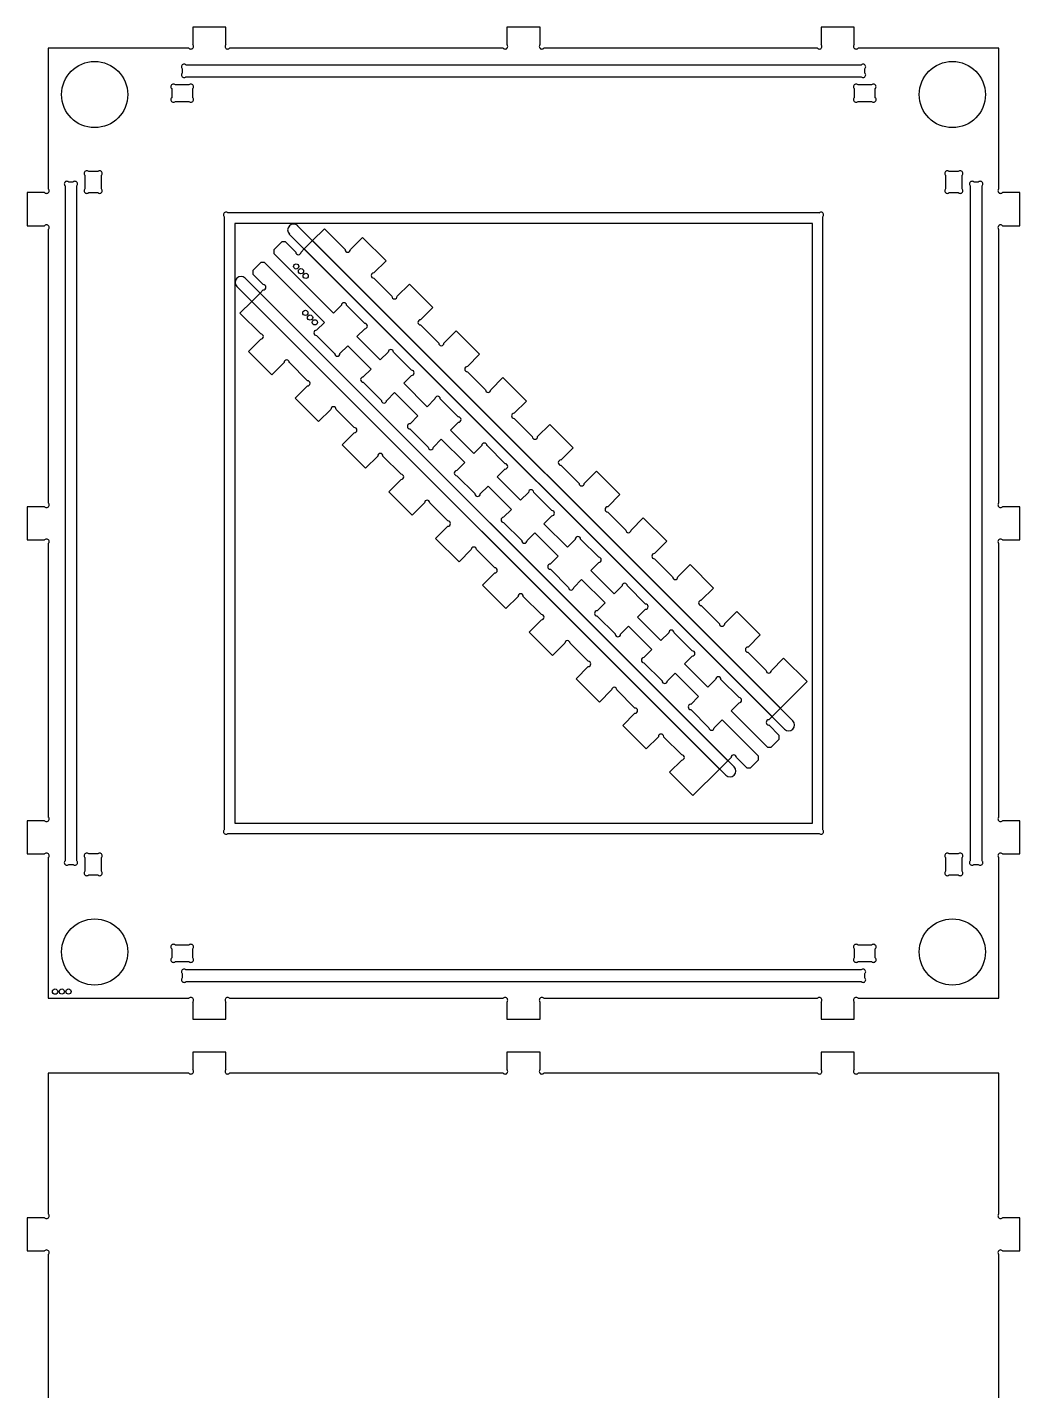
# Model space of a CAD drawing. Header units: inches. Extents: x 0.8 to 21.9, y 1.2 to 47.7.
# Drawn here: x 0.8 to 12.61, y 30.52 to 46.76 of the extents above; entities that cross this region are included whole.
import ezdxf

# ---------------------------------------------------------------- set-up
doc = ezdxf.new("R2010")
doc.units = ezdxf.units.IN
doc.header["$MEASUREMENT"] = 0

msp = doc.modelspace()

# ---------------------------------------------------------------- linework, layer by layer
at = {"color": 7, "linetype": 'Continuous', "lineweight": 25}
for p, q in [((3.158, 46.758), (2.764, 46.758)), ((2.764, 46.758), (2.764, 46.553)), ((3.158, 46.553), (3.158, 46.758)), ((6.898, 46.758), (6.504, 46.758)), ((6.504, 46.758), (6.504, 46.553)), ((6.898, 46.553), (6.898, 46.758)), ((10.638, 46.758), (10.244, 46.758)), ((10.244, 46.758), (10.244, 46.553)), ((10.638, 46.553), (10.638, 46.758)), ((2.72, 46.508), (1.046, 46.508)), ((1.046, 46.508), (1.046, 44.834)), ((6.46, 46.508), (3.202, 46.508)), ((10.2, 46.508), (6.942, 46.508)), ((12.357, 46.508), (10.682, 46.508)), ((12.357, 44.834), (12.357, 46.508)), ((10.719, 46.309), (2.683, 46.309)), ((2.639, 46.265), (2.639, 46.213)), ((2.683, 46.169), (10.719, 46.169)), ((10.764, 46.213), (10.764, 46.265)), ((2.514, 46.028), (2.514, 45.919)), ((2.72, 46.072), (2.558, 46.072)), ((2.764, 45.919), (2.764, 46.028)), ((10.638, 46.028), (10.638, 45.919)), ((10.844, 46.072), (10.682, 46.072)), ((10.888, 45.919), (10.888, 46.028)), ((2.558, 45.875), (2.72, 45.875)), ((10.682, 45.875), (10.844, 45.875)), ((1.482, 44.996), (1.482, 44.834)), ((1.635, 45.04), (1.526, 45.04)), ((1.679, 44.834), (1.679, 44.996)), ((11.723, 44.996), (11.723, 44.834)), ((11.876, 45.04), (11.767, 45.04)), ((11.92, 44.834), (11.92, 44.996)), ((1.245, 44.871), (1.245, 36.835)), ((1.34, 44.915), (1.289, 44.915)), ((1.385, 36.835), (1.385, 44.871)), ((12.018, 44.871), (12.018, 36.835)), ((12.113, 44.915), (12.062, 44.915)), ((12.158, 36.835), (12.158, 44.871)), ((0.796, 44.79), (0.796, 44.396)), ((1.001, 44.79), (0.796, 44.79)), ((1.526, 44.79), (1.635, 44.79)), ((11.767, 44.79), (11.876, 44.79)), ((12.607, 44.79), (12.401, 44.79)), ((12.607, 44.396), (12.607, 44.79)), ((3.139, 44.502), (3.139, 37.203)), ((10.219, 44.547), (3.183, 44.547)), ((10.264, 37.203), (10.264, 44.502)), ((0.796, 44.396), (1.001, 44.396)), ((1.046, 44.352), (1.046, 41.094)), ((3.264, 44.422), (3.264, 37.284)), ((10.139, 44.422), (3.264, 44.422)), ((4.19, 44.218), (4.331, 44.359)), ((4.331, 44.359), (4.578, 44.111)), ((10.139, 37.284), (10.139, 44.422)), ((12.357, 41.094), (12.357, 44.352)), ((12.401, 44.396), (12.607, 44.396)), ((3.728, 44.11), (3.823, 44.205)), ((3.868, 44.205), (3.823, 44.205)), ((3.868, 44.205), (3.991, 44.081)), ((4.19, 44.218), (4.091, 44.119)), ((4.19, 44.218), (9.758, 38.65)), ((4.641, 44.111), (4.786, 44.257)), ((4.786, 44.257), (5.065, 43.979)), ((3.728, 44.11), (3.728, 44.065)), ((4.44, 43.354), (3.728, 44.065)), ((4.054, 44.081), (4.091, 44.119)), ((4.091, 44.119), (9.659, 38.551)), ((3.576, 43.957), (3.481, 43.862)), ((3.481, 43.862), (3.481, 43.817)), ((3.62, 43.957), (3.576, 43.957)), ((4.331, 43.245), (3.62, 43.957)), ((5.065, 43.979), (4.919, 43.833)), ((3.481, 43.817), (3.604, 43.694)), ((4.919, 43.771), (5.135, 43.555)), ((5.197, 43.555), (5.343, 43.7)), ((5.343, 43.7), (5.621, 43.422)), ((3.467, 43.495), (3.566, 43.594)), ((3.604, 43.632), (3.566, 43.594)), ((9.134, 38.026), (3.566, 43.594)), ((3.467, 43.495), (3.327, 43.354)), ((3.327, 43.354), (3.574, 43.107)), ((3.467, 43.495), (9.035, 37.927)), ((4.534, 43.448), (4.44, 43.354)), ((4.812, 43.232), (4.596, 43.448)), ((5.621, 43.422), (5.476, 43.276)), ((4.237, 43.151), (4.331, 43.245)), ((5.476, 43.214), (5.692, 42.998)), ((3.574, 43.044), (3.428, 42.899)), ((4.453, 42.873), (4.237, 43.089)), ((4.718, 43.076), (4.812, 43.169)), ((4.997, 42.797), (4.718, 43.076)), ((5.754, 42.998), (5.9, 43.143)), ((5.9, 43.143), (6.178, 42.865)), ((3.428, 42.899), (3.707, 42.621)), ((4.61, 42.967), (4.516, 42.873)), ((4.888, 42.688), (4.61, 42.967)), ((5.09, 42.891), (4.997, 42.797)), ((5.369, 42.675), (5.153, 42.891)), ((6.178, 42.865), (6.033, 42.72)), ((3.707, 42.621), (3.852, 42.766)), ((3.915, 42.766), (4.13, 42.55)), ((4.794, 42.595), (4.888, 42.688)), ((5.275, 42.519), (5.369, 42.613)), ((6.033, 42.657), (6.248, 42.441)), ((6.311, 42.441), (6.457, 42.587)), ((6.457, 42.587), (6.735, 42.308)), ((4.13, 42.488), (3.985, 42.342)), ((5.01, 42.316), (4.794, 42.532)), ((5.166, 42.41), (5.073, 42.316)), ((5.445, 42.132), (5.166, 42.41)), ((5.554, 42.24), (5.275, 42.519)), ((3.985, 42.342), (4.263, 42.064)), ((4.263, 42.064), (4.409, 42.209)), ((4.471, 42.209), (4.687, 41.993)), ((5.647, 42.334), (5.554, 42.24)), ((5.926, 42.118), (5.71, 42.334)), ((6.735, 42.308), (6.589, 42.163)), ((5.351, 42.038), (5.445, 42.132)), ((5.832, 41.962), (5.926, 42.056)), ((6.589, 42.1), (6.805, 41.884)), ((4.687, 41.931), (4.542, 41.785)), ((5.567, 41.76), (5.351, 41.975)), ((6.11, 41.684), (5.832, 41.962)), ((6.868, 41.884), (7.013, 42.03)), ((7.013, 42.03), (7.292, 41.751)), ((4.542, 41.785), (4.82, 41.507)), ((5.723, 41.853), (5.629, 41.76)), ((6.002, 41.575), (5.723, 41.853)), ((6.204, 41.777), (6.11, 41.684)), ((6.482, 41.562), (6.267, 41.777)), ((7.292, 41.751), (7.146, 41.606)), ((4.82, 41.507), (4.966, 41.653)), ((5.028, 41.653), (5.244, 41.437)), ((5.908, 41.481), (6.002, 41.575)), ((6.124, 41.203), (5.908, 41.419)), ((6.389, 41.405), (6.482, 41.499)), ((6.667, 41.127), (6.389, 41.405)), ((7.146, 41.543), (7.362, 41.328)), ((7.425, 41.328), (7.57, 41.473)), ((7.57, 41.473), (7.848, 41.195)), ((5.244, 41.374), (5.098, 41.229)), ((6.28, 41.296), (6.186, 41.203)), ((6.558, 41.018), (6.28, 41.296)), ((5.098, 41.229), (5.377, 40.95)), ((5.377, 40.95), (5.522, 41.096)), ((5.585, 41.096), (5.801, 40.88)), ((6.761, 41.221), (6.667, 41.127)), ((7.039, 41.005), (6.823, 41.221)), ((7.848, 41.195), (7.703, 41.049)), ((0.796, 41.05), (0.796, 40.656)), ((1.001, 41.05), (0.796, 41.05)), ((6.465, 40.924), (6.558, 41.018)), ((6.945, 40.848), (7.039, 40.942)), ((7.703, 40.987), (7.919, 40.771)), ((7.981, 40.771), (8.127, 40.916)), ((8.127, 40.916), (8.405, 40.638)), ((12.607, 41.05), (12.401, 41.05)), ((12.607, 40.656), (12.607, 41.05)), ((5.801, 40.817), (5.655, 40.672)), ((6.68, 40.646), (6.465, 40.862)), ((7.224, 40.57), (6.945, 40.848)), ((0.796, 40.656), (1.001, 40.656)), ((1.046, 40.612), (1.046, 37.354)), ((5.655, 40.672), (5.934, 40.393)), ((6.837, 40.74), (6.743, 40.646)), ((7.115, 40.461), (6.837, 40.74)), ((7.318, 40.664), (7.224, 40.57)), ((7.596, 40.448), (7.38, 40.664)), ((8.405, 40.638), (8.26, 40.492)), ((12.357, 37.354), (12.357, 40.612)), ((12.401, 40.656), (12.607, 40.656)), ((5.934, 40.393), (6.079, 40.539)), ((6.142, 40.539), (6.358, 40.323)), ((7.021, 40.368), (7.115, 40.461)), ((8.26, 40.43), (8.476, 40.214)), ((6.358, 40.261), (6.212, 40.115)), ((7.237, 40.089), (7.021, 40.305)), ((7.502, 40.292), (7.596, 40.385)), ((7.781, 40.013), (7.502, 40.292)), ((8.538, 40.214), (8.684, 40.36)), ((8.684, 40.36), (8.962, 40.081)), ((6.212, 40.115), (6.49, 39.837)), ((7.393, 40.183), (7.3, 40.089)), ((7.672, 39.905), (7.393, 40.183)), ((7.874, 40.107), (7.781, 40.013)), ((8.153, 39.891), (7.937, 40.107)), ((6.49, 39.837), (6.636, 39.982)), ((6.698, 39.982), (6.914, 39.766)), ((8.962, 40.081), (8.816, 39.936)), ((7.578, 39.811), (7.672, 39.905)), ((8.059, 39.735), (8.153, 39.829)), ((8.816, 39.873), (9.032, 39.657)), ((9.095, 39.657), (9.24, 39.803)), ((9.24, 39.803), (9.519, 39.524)), ((6.914, 39.704), (6.769, 39.558)), ((7.794, 39.532), (7.578, 39.748)), ((7.95, 39.626), (7.856, 39.532)), ((8.229, 39.348), (7.95, 39.626)), ((8.337, 39.457), (8.059, 39.735)), ((6.769, 39.558), (7.047, 39.28)), ((8.431, 39.55), (8.337, 39.457)), ((8.71, 39.334), (8.494, 39.55)), ((9.519, 39.524), (9.373, 39.379)), ((7.047, 39.28), (7.193, 39.425)), ((7.255, 39.425), (7.471, 39.21)), ((8.135, 39.254), (8.229, 39.348)), ((9.373, 39.316), (9.589, 39.1)), ((7.471, 39.147), (7.326, 39.002)), ((8.351, 38.976), (8.135, 39.192)), ((8.616, 39.178), (8.71, 39.272)), ((8.894, 38.9), (8.616, 39.178)), ((9.652, 39.1), (9.797, 39.246)), ((9.797, 39.246), (10.076, 38.968)), ((7.326, 39.002), (7.604, 38.723)), ((8.507, 39.069), (8.413, 38.976)), ((8.785, 38.791), (8.507, 39.069)), ((8.988, 38.994), (8.894, 38.9)), ((9.266, 38.778), (9.05, 38.994)), ((10.076, 38.968), (9.758, 38.65)), ((7.604, 38.723), (7.75, 38.869)), ((7.812, 38.869), (8.028, 38.653)), ((8.692, 38.697), (8.785, 38.791)), ((9.173, 38.621), (9.266, 38.715)), ((9.659, 38.551), (9.758, 38.65)), ((8.028, 38.59), (7.882, 38.445)), ((8.908, 38.419), (8.692, 38.635)), ((9.064, 38.513), (8.97, 38.419)), ((9.497, 38.08), (9.064, 38.513)), ((9.606, 38.188), (9.173, 38.621)), ((9.659, 38.551), (9.621, 38.513)), ((7.882, 38.445), (8.161, 38.166)), ((8.161, 38.166), (8.306, 38.312)), ((8.369, 38.312), (8.585, 38.096)), ((9.621, 38.451), (9.745, 38.327)), ((9.745, 38.283), (9.745, 38.327)), ((9.606, 38.188), (9.65, 38.188)), ((9.745, 38.283), (9.65, 38.188)), ((8.585, 38.034), (8.439, 37.888)), ((9.035, 37.927), (9.134, 38.026)), ((9.134, 38.026), (9.172, 38.064)), ((9.234, 38.064), (9.358, 37.94)), ((9.402, 37.94), (9.497, 38.035)), ((9.497, 38.035), (9.497, 38.08)), ((8.439, 37.888), (8.718, 37.61)), ((8.718, 37.61), (9.035, 37.927)), ((9.358, 37.94), (9.402, 37.94)), ((0.796, 37.31), (0.796, 36.916)), ((1.001, 37.31), (0.796, 37.31)), ((3.264, 37.284), (10.139, 37.284)), ((12.607, 37.31), (12.401, 37.31)), ((12.607, 36.916), (12.607, 37.31)), ((3.183, 37.159), (10.219, 37.159)), ((0.796, 36.916), (1.001, 36.916)), ((1.046, 36.872), (1.046, 35.197)), ((1.482, 36.872), (1.482, 36.71)), ((1.635, 36.916), (1.526, 36.916)), ((1.679, 36.71), (1.679, 36.872)), ((11.723, 36.872), (11.723, 36.71)), ((11.876, 36.916), (11.767, 36.916)), ((11.92, 36.71), (11.92, 36.872)), ((12.357, 35.197), (12.357, 36.872)), ((12.401, 36.916), (12.607, 36.916)), ((1.289, 36.79), (1.34, 36.79)), ((12.062, 36.79), (12.113, 36.79)), ((1.526, 36.666), (1.635, 36.666)), ((11.767, 36.666), (11.876, 36.666)), ((2.514, 35.786), (2.514, 35.678)), ((2.72, 35.831), (2.558, 35.831)), ((2.764, 35.678), (2.764, 35.786)), ((10.638, 35.786), (10.638, 35.678)), ((10.844, 35.831), (10.682, 35.831)), ((10.888, 35.678), (10.888, 35.786)), ((2.558, 35.634), (2.72, 35.634)), ((10.682, 35.634), (10.844, 35.634)), ((2.639, 35.492), (2.639, 35.441)), ((10.719, 35.536), (2.683, 35.536)), ((2.683, 35.396), (10.719, 35.396)), ((10.764, 35.441), (10.764, 35.492)), ((1.046, 35.197), (2.72, 35.197)), ((2.764, 35.153), (2.764, 34.947)), ((3.158, 34.947), (3.158, 35.153)), ((3.202, 35.197), (6.46, 35.197)), ((6.504, 35.153), (6.504, 34.947)), ((6.898, 34.947), (6.898, 35.153)), ((6.942, 35.197), (10.2, 35.197)), ((10.244, 35.153), (10.244, 34.947)), ((10.638, 34.947), (10.638, 35.153)), ((10.682, 35.197), (12.357, 35.197)), ((2.764, 34.947), (3.158, 34.947)), ((6.504, 34.947), (6.898, 34.947)), ((10.244, 34.947), (10.638, 34.947)), ((3.158, 34.554), (2.764, 34.554)), ((2.764, 34.554), (2.764, 34.348)), ((3.158, 34.348), (3.158, 34.554)), ((6.898, 34.554), (6.504, 34.554)), ((6.504, 34.554), (6.504, 34.348)), ((6.898, 34.348), (6.898, 34.554)), ((10.638, 34.554), (10.244, 34.554)), ((10.244, 34.554), (10.244, 34.348)), ((10.638, 34.348), (10.638, 34.554)), ((2.72, 34.304), (1.046, 34.304)), ((1.046, 34.304), (1.046, 32.629)), ((6.46, 34.304), (3.202, 34.304)), ((10.2, 34.304), (6.942, 34.304)), ((12.357, 34.304), (10.682, 34.304)), ((12.357, 32.629), (12.357, 34.304)), ((0.796, 32.585), (0.796, 32.191)), ((1.001, 32.585), (0.796, 32.585)), ((12.607, 32.585), (12.401, 32.585)), ((12.607, 32.191), (12.607, 32.585)), ((0.796, 32.191), (1.001, 32.191)), ((1.046, 32.147), (1.046, 28.889)), ((12.357, 28.889), (12.357, 32.147)), ((12.401, 32.191), (12.607, 32.191))]:
    msp.add_line(p, q, dxfattribs=at)
at = {"color": 7, "linetype": 'Continuous'}
for p, q in [((9.907, 38.501), (4.013, 44.395)), ((9.808, 38.402), (3.914, 44.296)), ((9.109, 37.853), (3.29, 43.672)), ((9.208, 37.952), (3.39, 43.771))]:
    msp.add_line(p, q, dxfattribs=at)
at = {"color": 7, "linetype": 'Continuous', "lineweight": 25}
for centre, radius in [((1.597, 45.957), 0.394), ((11.805, 45.957), 0.394), ((3.996, 43.911), 0.0312), ((4.053, 43.854), 0.0312), ((4.109, 43.798), 0.0313), ((4.105, 43.358), 0.0313), ((4.161, 43.302), 0.0313), ((4.218, 43.245), 0.0313), ((1.597, 35.749), 0.394), ((11.805, 35.749), 0.394), ((1.126, 35.277), 0.0313), ((1.206, 35.277), 0.0312), ((1.286, 35.277), 0.0312)]:
    msp.add_circle(centre, radius, dxfattribs=at)
for centre, radius, start, end in [((2.742, 46.53), 0.0313, 224.7488, 45.2512), ((3.18, 46.53), 0.0313, 134.7488, 315.2512), ((6.482, 46.53), 0.0313, 224.7488, 45.2512), ((6.92, 46.53), 0.0313, 134.7488, 315.2512), ((10.222, 46.53), 0.0313, 224.7488, 45.2512), ((10.66, 46.53), 0.0313, 134.7488, 315.2512), ((2.661, 46.287), 0.0313, 44.7488, 225.2512), ((10.742, 46.287), 0.0313, 314.7488, 135.2512), ((2.661, 46.191), 0.0313, 134.7488, 315.2512), ((10.742, 46.191), 0.0313, 224.7488, 45.2512), ((2.536, 46.05), 0.0313, 44.7488, 225.2512), ((2.742, 46.05), 0.0313, 314.7488, 135.2512), ((10.66, 46.05), 0.0313, 44.7488, 225.2512), ((10.866, 46.05), 0.0312, 314.7488, 135.2512), ((2.536, 45.897), 0.0313, 134.7488, 315.2512), ((2.742, 45.897), 0.0313, 224.7488, 45.2512), ((10.66, 45.897), 0.0313, 134.7488, 315.2512), ((10.866, 45.897), 0.0313, 224.7488, 45.2512), ((1.504, 45.018), 0.0313, 44.7488, 225.2512), ((1.657, 45.018), 0.0313, 314.7488, 135.2512), ((11.745, 45.018), 0.0313, 44.7488, 225.2512), ((11.898, 45.018), 0.0313, 314.7488, 135.2512), ((1.024, 44.812), 0.0313, 224.7488, 45.2512), ((1.267, 44.893), 0.0313, 44.7488, 225.2512), ((1.363, 44.893), 0.0313, 314.7488, 135.2512), ((1.504, 44.812), 0.0313, 134.7488, 315.2512), ((1.657, 44.812), 0.0313, 224.7488, 45.2512), ((11.745, 44.812), 0.0312, 134.7488, 315.2512), ((11.898, 44.812), 0.0312, 224.7488, 45.2512), ((12.04, 44.893), 0.0313, 44.7488, 225.2512), ((12.136, 44.893), 0.0313, 314.7488, 135.2512), ((12.379, 44.812), 0.0313, 134.7488, 315.2512), ((3.161, 44.525), 0.0312, 44.7488, 225.2512), ((10.242, 44.525), 0.0312, 314.7488, 135.2512), ((1.024, 44.374), 0.0313, 314.7488, 135.2512), ((12.379, 44.374), 0.0313, 44.7488, 225.2512), ((4.022, 44.081), 0.0312, 180, 360), ((4.609, 44.111), 0.0312, 180, 360), ((4.919, 43.802), 0.0312, 90, 270), ((3.604, 43.663), 0.0313, 270, 90), ((5.166, 43.555), 0.0312, 180, 360), ((4.565, 43.448), 0.0312, 360, 180), ((4.812, 43.201), 0.0312, 270, 90), ((5.476, 43.245), 0.0312, 90, 270), ((3.574, 43.076), 0.0312, 270, 90), ((4.237, 43.12), 0.0312, 90, 270), ((4.485, 42.873), 0.0312, 180, 360), ((5.122, 42.891), 0.0312, 0, 180), ((5.723, 42.998), 0.0312, 180, 360), ((3.883, 42.766), 0.0312, 360, 180), ((6.033, 42.688), 0.0312, 90, 270), ((4.13, 42.519), 0.0312, 270, 90), ((4.794, 42.563), 0.0312, 90, 270), ((5.369, 42.644), 0.0313, 270, 90), ((6.28, 42.441), 0.0312, 180, 360), ((4.44, 42.209), 0.0312, 0, 180), ((5.041, 42.316), 0.0313, 180, 0), ((5.679, 42.334), 0.0312, 0, 180), ((5.926, 42.087), 0.0313, 270, 90), ((6.589, 42.131), 0.0312, 90, 270), ((4.687, 41.962), 0.0312, 270, 90), ((5.351, 42.007), 0.0312, 90, 270), ((6.837, 41.884), 0.0312, 180, 360), ((5.598, 41.76), 0.0313, 180, 0), ((6.235, 41.777), 0.0312, 0, 180), ((4.997, 41.653), 0.0312, 0, 180), ((6.482, 41.53), 0.0313, 270, 90), ((7.146, 41.575), 0.0312, 90, 270), ((5.244, 41.405), 0.0312, 270, 90), ((5.908, 41.45), 0.0312, 90, 270), ((6.792, 41.221), 0.0312, 0, 180), ((7.393, 41.328), 0.0312, 180, 360), ((1.024, 41.072), 0.0313, 224.7488, 45.2512), ((5.554, 41.096), 0.0312, 360, 180), ((6.155, 41.203), 0.0313, 180, 0), ((12.379, 41.072), 0.0313, 134.7488, 315.2512), ((6.465, 40.893), 0.0312, 90, 270), ((7.039, 40.973), 0.0313, 270, 90), ((7.703, 41.018), 0.0312, 90, 270), ((5.801, 40.849), 0.0312, 270, 90), ((7.95, 40.771), 0.0312, 180, 360), ((1.024, 40.634), 0.0313, 314.7488, 135.2512), ((6.712, 40.646), 0.0313, 180, 0), ((7.349, 40.664), 0.0312, 0, 180), ((12.379, 40.634), 0.0313, 44.7488, 225.2512), ((6.11, 40.539), 0.0312, 0, 180), ((7.596, 40.417), 0.0312, 270, 90), ((8.26, 40.461), 0.0312, 90, 270), ((6.358, 40.292), 0.0312, 270, 90), ((7.021, 40.336), 0.0312, 90, 270), ((7.906, 40.107), 0.0312, 0, 180), ((8.507, 40.214), 0.0312, 180, 360), ((6.667, 39.982), 0.0312, 360, 180), ((7.268, 40.089), 0.0312, 180, 0), ((8.816, 39.904), 0.0312, 90, 270), ((7.578, 39.78), 0.0312, 90, 270), ((8.153, 39.86), 0.0312, 270, 90), ((6.914, 39.735), 0.0312, 270, 90), ((9.064, 39.657), 0.0312, 180, 360), ((7.224, 39.425), 0.0312, 360, 180), ((7.825, 39.532), 0.0312, 180, 0), ((8.462, 39.55), 0.0312, 0, 180), ((8.71, 39.303), 0.0312, 270, 90), ((9.373, 39.348), 0.0312, 90, 270), ((7.471, 39.178), 0.0312, 270, 90), ((8.135, 39.223), 0.0312, 90, 270), ((8.382, 38.976), 0.0312, 180, 0), ((9.019, 38.994), 0.0312, 0, 180), ((9.62, 39.1), 0.0312, 180, 360), ((7.781, 38.869), 0.0312, 360, 180), ((8.028, 38.622), 0.0312, 270, 90), ((8.692, 38.666), 0.0312, 90, 270), ((9.266, 38.746), 0.0312, 270, 90), ((9.621, 38.482), 0.0313, 90, 270), ((8.338, 38.312), 0.0312, 360, 180), ((8.939, 38.419), 0.0312, 180, 0), ((8.585, 38.065), 0.0312, 270, 90), ((9.203, 38.064), 0.0313, 0, 180), ((1.024, 37.332), 0.0313, 224.7488, 45.2512), ((12.379, 37.332), 0.0313, 134.7488, 315.2512), ((3.161, 37.181), 0.0313, 134.7488, 315.2512), ((10.242, 37.181), 0.0313, 224.7488, 45.2512), ((1.024, 36.894), 0.0313, 314.7488, 135.2512), ((1.504, 36.894), 0.0313, 44.7488, 225.2512), ((1.657, 36.894), 0.0313, 314.7488, 135.2512), ((11.745, 36.894), 0.0313, 44.7488, 225.2512), ((11.898, 36.894), 0.0313, 314.7488, 135.2512), ((12.379, 36.894), 0.0313, 44.7488, 225.2512), ((1.267, 36.812), 0.0313, 134.7488, 315.2512), ((1.363, 36.812), 0.0313, 224.7488, 45.2512), ((1.504, 36.688), 0.0312, 134.7488, 315.2512), ((1.657, 36.688), 0.0313, 224.7488, 45.2512), ((11.745, 36.688), 0.0313, 134.7488, 315.2512), ((11.898, 36.688), 0.0313, 224.7488, 45.2512), ((12.04, 36.812), 0.0313, 134.7488, 315.2512), ((12.136, 36.812), 0.0313, 224.7488, 45.2512), ((2.536, 35.809), 0.0313, 44.7488, 225.2512), ((2.742, 35.809), 0.0313, 314.7488, 135.2512), ((10.66, 35.809), 0.0313, 44.7488, 225.2512), ((10.866, 35.809), 0.0313, 314.7488, 135.2512), ((2.536, 35.656), 0.0313, 134.7488, 315.2512), ((2.742, 35.656), 0.0313, 224.7488, 45.2512), ((10.66, 35.656), 0.0313, 134.7488, 315.2512), ((10.866, 35.656), 0.0313, 224.7488, 45.2512), ((2.661, 35.514), 0.0313, 44.7488, 225.2512), ((2.661, 35.418), 0.0313, 134.7488, 315.2512), ((10.742, 35.514), 0.0313, 314.7488, 135.2512), ((10.742, 35.418), 0.0313, 224.7488, 45.2512), ((2.742, 35.175), 0.0312, 314.7488, 135.2512), ((3.18, 35.175), 0.0312, 44.7488, 225.2512), ((6.482, 35.175), 0.0312, 314.7488, 135.2512), ((6.92, 35.175), 0.0312, 44.7488, 225.2512), ((10.222, 35.175), 0.0312, 314.7488, 135.2512), ((10.66, 35.175), 0.0312, 44.7488, 225.2512), ((2.742, 34.326), 0.0313, 224.7488, 45.2512), ((3.18, 34.326), 0.0313, 134.7488, 315.2512), ((6.482, 34.326), 0.0313, 224.7488, 45.2512), ((6.92, 34.326), 0.0313, 134.7488, 315.2512), ((10.222, 34.326), 0.0313, 224.7488, 45.2512), ((10.66, 34.326), 0.0313, 134.7488, 315.2512), ((1.024, 32.607), 0.0313, 224.7488, 45.2512), ((12.379, 32.607), 0.0313, 134.7488, 315.2512), ((1.024, 32.169), 0.0313, 314.7488, 135.2512), ((12.379, 32.169), 0.0313, 44.7488, 225.2512)]:
    msp.add_arc(centre, radius, start, end, dxfattribs=at)
at = {"color": 7, "linetype": 'Continuous'}
for centre, start, end in [((3.964, 44.345), 45, 225), ((3.34, 43.721), 45, 225), ((9.858, 38.451), 225, 45), ((9.159, 37.902), 225, 45)]:
    msp.add_arc(centre, 0.07, start, end, dxfattribs=at)

doc.saveas('drawing.dxf')
